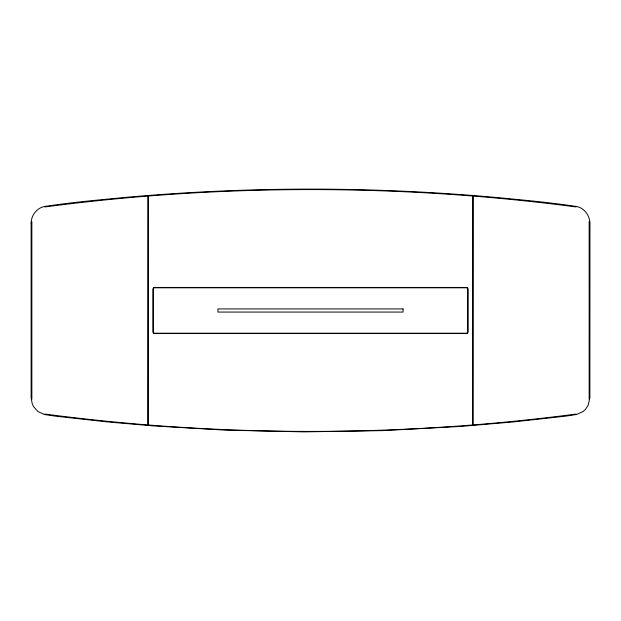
<?xml version="1.0" encoding="UTF-8"?>
<svg xmlns="http://www.w3.org/2000/svg" width="621" height="621" viewBox="0 0 621 621"><rect width="100%" height="100%" fill="white"/><g stroke="black" fill="none" stroke-linecap="round" stroke-linejoin="round"><path stroke-width="0.93" d="M31.85 221.643L31.85 399.357M589.15 399.357L589.15 221.643M44.922 206.948C220.905 183.8 400.095 183.8 576.078 206.948M576.078 414.052C400.095 437.2 220.905 437.2 44.922 414.052M31.12 223.257L31.12 397.743L32.145 403.394L33.503 406.569L37.873 411.49L44.425 414.502L55.067 416.117L107.464 421.923L153.309 425.913L225.353 430.136L303.948 431.874L382.544 430.632L461.139 426.402L513.536 421.923L565.933 416.117L576.575 414.502L583.127 411.49L585.587 409.27L588.242 405.039L589.88 397.743L589.95 225.384C590.555 216.908 585.23 208.19 576.575 206.498C549.174 202.322 521.493 199.892 493.889 197.245C432.922 191.842 371.707 189.118 310.5 189.11C249.293 189.118 188.078 191.842 127.111 197.245C99.507 199.892 71.826 202.322 44.425 206.498C36.639 208.089 31.151 215.433 31.12 223.257M148.116 196.096L148.023 424.904L148.116 196.096M472.977 196.096L472.884 424.904L472.977 196.096M465.944 287.445L155.056 287.445A2.096 2.096 0 0 0 152.96 289.541L152.96 331.459A2.096 2.096 0 0 0 155.056 333.555L465.944 333.555A2.096 2.096 0 0 0 468.04 331.459L468.04 289.541A2.096 2.096 0 0 0 465.944 287.445M467.691 287.795L153.309 287.795L153.309 333.205L467.691 333.205L467.691 287.795M403.068 308.932L217.932 308.924L217.932 312.068L403.068 312.068L403.068 308.932"/></g></svg>
